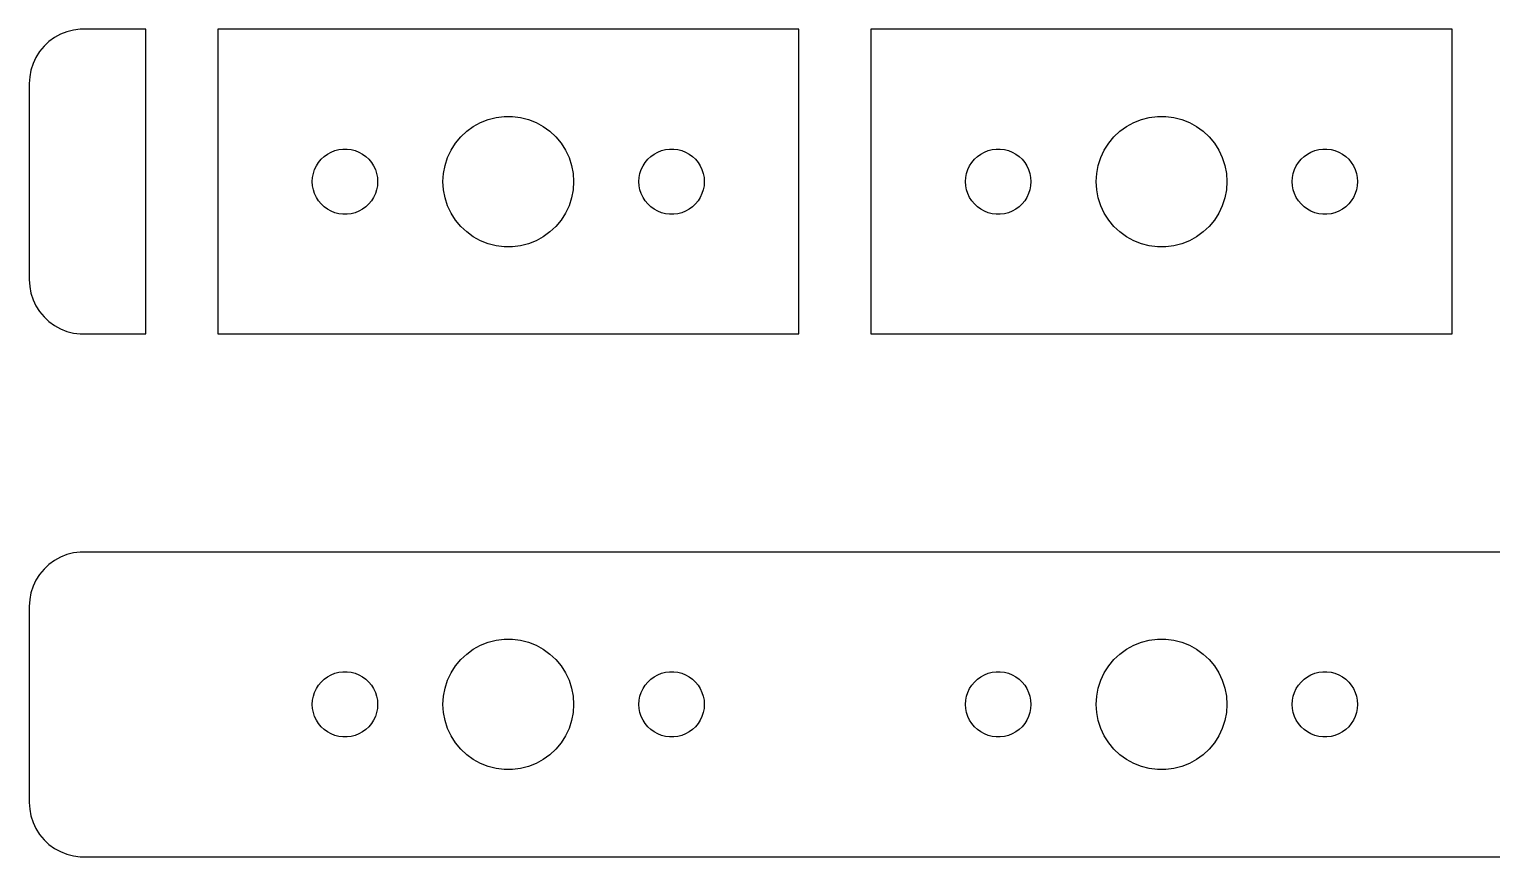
# Model space of a CAD drawing. Header units: metres. Extents: x -74 to 74, y -7 to 79.
# Drawn here: x -74.5 to -7.3, y -7 to 31 of the extents above; entities that cross this region are included whole.
import ezdxf

# ---------------------------------------------------------------- set-up
doc = ezdxf.new("R2010")
doc.units = ezdxf.units.M

msp = doc.modelspace()

# ---------------------------------------------------------------- linework, layer by layer
for p, q in [((-72.4684, 30.9557), (-72.7725, 30.8776)), ((-72.157, 30.9951), (-72.4684, 30.9557)), ((-69.1529, 30.9951), (-72.157, 30.9951)), ((-69.1529, 17.0049), (-69.1529, 30.9951)), ((-39.1529, 30.9951), (-65.8471, 30.9951)), ((-65.8471, 30.9951), (-65.8471, 17.0049)), ((-39.1529, 17.0049), (-39.1529, 30.9951)), ((-9.15286, 30.9951), (-35.8471, 30.9951)), ((-35.8471, 30.9951), (-35.8471, 17.0049)), ((-9.15286, 17.0049), (-9.15286, 30.9951)), ((-73.5936, 30.4263), (-73.8224, 30.2114)), ((-73.3396, 30.6108), (-73.5936, 30.4263)), ((-73.0644, 30.7621), (-73.3396, 30.6108)), ((-72.7725, 30.8776), (-73.0644, 30.7621)), ((-74.1908, 29.7044), (-74.3244, 29.4203)), ((-74.0225, 29.9695), (-74.1908, 29.7044)), ((-73.8224, 30.2114), (-74.0225, 29.9695)), ((-74.4214, 29.1217), (-74.4803, 28.8133)), ((-74.3244, 29.4203), (-74.4214, 29.1217)), ((-74.4803, 28.8133), (-74.5, 28.5)), ((-74.5, 28.5), (-74.5, 19.5)), ((-53.427, 26.8532), (-53.0621, 26.9469)), ((-53.0621, 26.9469), (-52.6884, 26.9941)), ((-52.6884, 26.9941), (-52.3116, 26.9941)), ((-52.3116, 26.9941), (-51.9379, 26.9469)), ((-51.9379, 26.9469), (-51.5729, 26.8532)), ((-23.427, 26.8532), (-23.0621, 26.9469)), ((-23.0621, 26.9469), (-22.6884, 26.9941)), ((-22.6884, 26.9941), (-22.3116, 26.9941)), ((-22.3116, 26.9941), (-21.9379, 26.9469)), ((-21.9379, 26.9469), (-21.5729, 26.8532)), ((-54.6869, 26.0536), (-54.4123, 26.3115)), ((-54.4123, 26.3115), (-54.1075, 26.533)), ((-54.1075, 26.533), (-53.7773, 26.7145)), ((-53.7773, 26.7145), (-53.427, 26.8532)), ((-51.5729, 26.8532), (-51.2227, 26.7145)), ((-51.2227, 26.7145), (-50.8925, 26.533)), ((-50.8925, 26.533), (-50.5877, 26.3115)), ((-50.5877, 26.3115), (-50.3131, 26.0536)), ((-24.6869, 26.0536), (-24.4123, 26.3115)), ((-24.4123, 26.3115), (-24.1075, 26.533)), ((-24.1075, 26.533), (-23.7773, 26.7145)), ((-23.7773, 26.7145), (-23.427, 26.8532)), ((-21.5729, 26.8532), (-21.2227, 26.7145)), ((-21.2227, 26.7145), (-20.8925, 26.533)), ((-20.8925, 26.533), (-20.5877, 26.3115)), ((-20.5877, 26.3115), (-20.3131, 26.0536)), ((-55.1289, 25.4453), (-54.927, 25.7634)), ((-54.927, 25.7634), (-54.6869, 26.0536)), ((-50.3131, 26.0536), (-50.0729, 25.7634)), ((-50.0729, 25.7634), (-49.8711, 25.4453)), ((-25.1289, 25.4453), (-24.927, 25.7634)), ((-24.927, 25.7634), (-24.6869, 26.0536)), ((-20.3131, 26.0536), (-20.0729, 25.7634)), ((-20.0729, 25.7634), (-19.8711, 25.4453)), ((-61.3145, 24.7226), (-61.2135, 24.8817)), ((-61.2135, 24.8817), (-61.0934, 25.0268)), ((-61.0934, 25.0268), (-60.9561, 25.1558)), ((-60.9561, 25.1558), (-60.8037, 25.2665)), ((-60.8037, 25.2665), (-60.6387, 25.3572)), ((-60.6387, 25.3572), (-60.4635, 25.4266)), ((-60.4635, 25.4266), (-60.2811, 25.4734)), ((-60.2811, 25.4734), (-60.0942, 25.497)), ((-60.0942, 25.497), (-59.9058, 25.497)), ((-59.9058, 25.497), (-59.7189, 25.4734)), ((-59.7189, 25.4734), (-59.5365, 25.4266)), ((-59.5365, 25.4266), (-59.3613, 25.3572)), ((-59.3613, 25.3572), (-59.1963, 25.2665)), ((-59.1963, 25.2665), (-59.0439, 25.1558)), ((-59.0439, 25.1558), (-58.9065, 25.0268)), ((-58.9065, 25.0268), (-58.7865, 24.8817)), ((-58.7865, 24.8817), (-58.6855, 24.7226)), ((-55.4057, 24.7461), (-55.2893, 25.1044)), ((-55.2893, 25.1044), (-55.1289, 25.4453)), ((-49.8711, 25.4453), (-49.7107, 25.1044)), ((-49.7107, 25.1044), (-49.5942, 24.7461)), ((-46.3145, 24.7226), (-46.2135, 24.8817)), ((-46.2135, 24.8817), (-46.0934, 25.0268)), ((-46.0934, 25.0268), (-45.9561, 25.1558)), ((-45.9561, 25.1558), (-45.8037, 25.2665)), ((-45.8037, 25.2665), (-45.6387, 25.3572)), ((-45.6387, 25.3572), (-45.4635, 25.4266)), ((-45.4635, 25.4266), (-45.2811, 25.4734)), ((-45.2811, 25.4734), (-45.0942, 25.497)), ((-45.0942, 25.497), (-44.9058, 25.497)), ((-44.9058, 25.497), (-44.7189, 25.4734)), ((-44.7189, 25.4734), (-44.5365, 25.4266)), ((-44.5365, 25.4266), (-44.3613, 25.3572)), ((-44.3613, 25.3572), (-44.1963, 25.2665)), ((-44.1963, 25.2665), (-44.0439, 25.1558)), ((-44.0439, 25.1558), (-43.9065, 25.0268)), ((-43.9065, 25.0268), (-43.7865, 24.8817)), ((-43.7865, 24.8817), (-43.6855, 24.7226)), ((-31.3145, 24.7226), (-31.2135, 24.8817)), ((-31.2135, 24.8817), (-31.0934, 25.0268)), ((-31.0934, 25.0268), (-30.9561, 25.1558)), ((-30.9561, 25.1558), (-30.8037, 25.2665)), ((-30.8037, 25.2665), (-30.6387, 25.3572)), ((-30.6387, 25.3572), (-30.4635, 25.4266)), ((-30.4635, 25.4266), (-30.2811, 25.4734)), ((-30.2811, 25.4734), (-30.0942, 25.497)), ((-30.0942, 25.497), (-29.9058, 25.497)), ((-29.9058, 25.497), (-29.7189, 25.4734)), ((-29.7189, 25.4734), (-29.5365, 25.4266)), ((-29.5365, 25.4266), (-29.3613, 25.3572)), ((-29.3613, 25.3572), (-29.1963, 25.2665)), ((-29.1963, 25.2665), (-29.0439, 25.1558)), ((-29.0439, 25.1558), (-28.9065, 25.0268)), ((-28.9065, 25.0268), (-28.7865, 24.8817)), ((-28.7865, 24.8817), (-28.6855, 24.7226)), ((-25.4057, 24.7461), (-25.2893, 25.1044)), ((-25.2893, 25.1044), (-25.1289, 25.4453)), ((-19.8711, 25.4453), (-19.7107, 25.1044)), ((-19.7107, 25.1044), (-19.5942, 24.7461)), ((-16.3145, 24.7226), (-16.2135, 24.8817)), ((-16.2135, 24.8817), (-16.0934, 25.0268)), ((-16.0934, 25.0268), (-15.9561, 25.1558)), ((-15.9561, 25.1558), (-15.8037, 25.2665)), ((-15.8037, 25.2665), (-15.6387, 25.3572)), ((-15.6387, 25.3572), (-15.4635, 25.4266)), ((-15.4635, 25.4266), (-15.2811, 25.4734)), ((-15.2811, 25.4734), (-15.0942, 25.497)), ((-15.0942, 25.497), (-14.9058, 25.497)), ((-14.9058, 25.497), (-14.7189, 25.4734)), ((-14.7189, 25.4734), (-14.5365, 25.4266)), ((-14.5365, 25.4266), (-14.3613, 25.3572)), ((-14.3613, 25.3572), (-14.1963, 25.2665)), ((-14.1963, 25.2665), (-14.0439, 25.1558)), ((-14.0439, 25.1558), (-13.9065, 25.0268)), ((-13.9065, 25.0268), (-13.7865, 24.8817)), ((-13.7865, 24.8817), (-13.6855, 24.7226)), ((-61.5, 24), (-61.4882, 24.188)), ((-61.4882, 24.188), (-61.4529, 24.373)), ((-61.4529, 24.373), (-61.3947, 24.5522)), ((-61.3947, 24.5522), (-61.3145, 24.7226)), ((-58.6855, 24.7226), (-58.6053, 24.5522)), ((-58.6053, 24.5522), (-58.5471, 24.373)), ((-58.5471, 24.373), (-58.5118, 24.188)), ((-58.5118, 24.188), (-58.5, 24)), ((-55.5, 24), (-55.4763, 24.376)), ((-55.4763, 24.376), (-55.4057, 24.7461)), ((-49.5942, 24.7461), (-49.5237, 24.376)), ((-49.5237, 24.376), (-49.5, 24)), ((-46.5, 24), (-46.4882, 24.188)), ((-46.4882, 24.188), (-46.4529, 24.373)), ((-46.4529, 24.373), (-46.3947, 24.5522)), ((-46.3947, 24.5522), (-46.3145, 24.7226)), ((-43.6855, 24.7226), (-43.6053, 24.5522)), ((-43.6053, 24.5522), (-43.5471, 24.373)), ((-43.5471, 24.373), (-43.5118, 24.188)), ((-43.5118, 24.188), (-43.5, 24)), ((-31.5, 24), (-31.4882, 24.188)), ((-31.4882, 24.188), (-31.4529, 24.373)), ((-31.4529, 24.373), (-31.3947, 24.5522)), ((-31.3947, 24.5522), (-31.3145, 24.7226)), ((-28.6855, 24.7226), (-28.6053, 24.5522)), ((-28.6053, 24.5522), (-28.5471, 24.373)), ((-28.5471, 24.373), (-28.5118, 24.188)), ((-28.5118, 24.188), (-28.5, 24)), ((-25.5, 24), (-25.4763, 24.376)), ((-25.4763, 24.376), (-25.4057, 24.7461)), ((-19.5942, 24.7461), (-19.5237, 24.376)), ((-19.5237, 24.376), (-19.5, 24)), ((-16.5, 24), (-16.4882, 24.188)), ((-16.4882, 24.188), (-16.4529, 24.373)), ((-16.4529, 24.373), (-16.3947, 24.5522)), ((-16.3947, 24.5522), (-16.3145, 24.7226)), ((-13.6855, 24.7226), (-13.6053, 24.5522)), ((-13.6053, 24.5522), (-13.5471, 24.373)), ((-13.5471, 24.373), (-13.5118, 24.188)), ((-13.5118, 24.188), (-13.5, 24)), ((-61.4882, 23.812), (-61.5, 24)), ((-61.4529, 23.627), (-61.4882, 23.812)), ((-61.3947, 23.4478), (-61.4529, 23.627)), ((-58.5471, 23.627), (-58.6053, 23.4478)), ((-58.5118, 23.812), (-58.5471, 23.627)), ((-58.5, 24), (-58.5118, 23.812)), ((-55.4763, 23.624), (-55.5, 24)), ((-55.4057, 23.2539), (-55.4763, 23.624)), ((-49.5237, 23.624), (-49.5942, 23.2539)), ((-49.5, 24), (-49.5237, 23.624)), ((-46.4882, 23.812), (-46.5, 24)), ((-46.4529, 23.627), (-46.4882, 23.812)), ((-46.3947, 23.4478), (-46.4529, 23.627)), ((-43.5471, 23.627), (-43.6053, 23.4478)), ((-43.5118, 23.812), (-43.5471, 23.627)), ((-43.5, 24), (-43.5118, 23.812)), ((-31.4882, 23.812), (-31.5, 24)), ((-31.4529, 23.627), (-31.4882, 23.812)), ((-31.3947, 23.4478), (-31.4529, 23.627)), ((-28.5471, 23.627), (-28.6053, 23.4478)), ((-28.5118, 23.812), (-28.5471, 23.627)), ((-28.5, 24), (-28.5118, 23.812)), ((-25.4763, 23.624), (-25.5, 24)), ((-25.4057, 23.2539), (-25.4763, 23.624)), ((-19.5237, 23.624), (-19.5942, 23.2539)), ((-19.5, 24), (-19.5237, 23.624)), ((-16.4882, 23.812), (-16.5, 24)), ((-16.4529, 23.627), (-16.4882, 23.812)), ((-16.3947, 23.4478), (-16.4529, 23.627)), ((-13.5471, 23.627), (-13.6053, 23.4478)), ((-13.5118, 23.812), (-13.5471, 23.627)), ((-13.5, 24), (-13.5118, 23.812)), ((-61.3145, 23.2774), (-61.3947, 23.4478)), ((-61.2135, 23.1183), (-61.3145, 23.2774)), ((-61.0934, 22.9732), (-61.2135, 23.1183)), ((-60.9561, 22.8442), (-61.0934, 22.9732)), ((-60.8037, 22.7335), (-60.9561, 22.8442)), ((-59.0439, 22.8442), (-59.1963, 22.7335)), ((-58.9065, 22.9732), (-59.0439, 22.8442)), ((-58.7865, 23.1183), (-58.9065, 22.9732)), ((-58.6855, 23.2774), (-58.7865, 23.1183)), ((-58.6053, 23.4478), (-58.6855, 23.2774)), ((-55.2893, 22.8956), (-55.4057, 23.2539)), ((-55.1289, 22.5547), (-55.2893, 22.8956)), ((-49.7107, 22.8956), (-49.8711, 22.5547)), ((-49.5942, 23.2539), (-49.7107, 22.8956)), ((-46.3145, 23.2774), (-46.3947, 23.4478)), ((-46.2135, 23.1183), (-46.3145, 23.2774)), ((-46.0934, 22.9732), (-46.2135, 23.1183)), ((-45.9561, 22.8442), (-46.0934, 22.9732)), ((-45.8037, 22.7335), (-45.9561, 22.8442)), ((-44.0439, 22.8442), (-44.1963, 22.7335)), ((-43.9065, 22.9732), (-44.0439, 22.8442)), ((-43.7865, 23.1183), (-43.9065, 22.9732)), ((-43.6855, 23.2774), (-43.7865, 23.1183)), ((-43.6053, 23.4478), (-43.6855, 23.2774)), ((-31.3145, 23.2774), (-31.3947, 23.4478)), ((-31.2135, 23.1183), (-31.3145, 23.2774)), ((-31.0934, 22.9732), (-31.2135, 23.1183)), ((-30.9561, 22.8442), (-31.0934, 22.9732)), ((-30.8037, 22.7335), (-30.9561, 22.8442)), ((-29.0439, 22.8442), (-29.1963, 22.7335)), ((-28.9065, 22.9732), (-29.0439, 22.8442)), ((-28.7865, 23.1183), (-28.9065, 22.9732)), ((-28.6855, 23.2774), (-28.7865, 23.1183)), ((-28.6053, 23.4478), (-28.6855, 23.2774)), ((-25.2893, 22.8956), (-25.4057, 23.2539)), ((-25.1289, 22.5547), (-25.2893, 22.8956)), ((-19.7107, 22.8956), (-19.8711, 22.5547)), ((-19.5942, 23.2539), (-19.7107, 22.8956)), ((-16.3145, 23.2774), (-16.3947, 23.4478)), ((-16.2135, 23.1183), (-16.3145, 23.2774)), ((-16.0934, 22.9732), (-16.2135, 23.1183)), ((-15.9561, 22.8442), (-16.0934, 22.9732)), ((-15.8037, 22.7335), (-15.9561, 22.8442)), ((-14.0439, 22.8442), (-14.1963, 22.7335)), ((-13.9065, 22.9732), (-14.0439, 22.8442)), ((-13.7865, 23.1183), (-13.9065, 22.9732)), ((-13.6855, 23.2774), (-13.7865, 23.1183)), ((-13.6053, 23.4478), (-13.6855, 23.2774)), ((-60.6387, 22.6428), (-60.8037, 22.7335)), ((-60.4635, 22.5734), (-60.6387, 22.6428)), ((-60.2811, 22.5266), (-60.4635, 22.5734)), ((-60.0942, 22.503), (-60.2811, 22.5266)), ((-59.9058, 22.503), (-60.0942, 22.503)), ((-59.7189, 22.5266), (-59.9058, 22.503)), ((-59.5365, 22.5734), (-59.7189, 22.5266)), ((-59.3613, 22.6428), (-59.5365, 22.5734)), ((-59.1963, 22.7335), (-59.3613, 22.6428)), ((-54.927, 22.2366), (-55.1289, 22.5547)), ((-54.6869, 21.9464), (-54.927, 22.2366)), ((-50.0729, 22.2366), (-50.3131, 21.9464)), ((-49.8711, 22.5547), (-50.0729, 22.2366)), ((-45.6387, 22.6428), (-45.8037, 22.7335)), ((-45.4635, 22.5734), (-45.6387, 22.6428)), ((-45.2811, 22.5266), (-45.4635, 22.5734)), ((-45.0942, 22.503), (-45.2811, 22.5266)), ((-44.9058, 22.503), (-45.0942, 22.503)), ((-44.7189, 22.5266), (-44.9058, 22.503)), ((-44.5365, 22.5734), (-44.7189, 22.5266)), ((-44.3613, 22.6428), (-44.5365, 22.5734)), ((-44.1963, 22.7335), (-44.3613, 22.6428)), ((-30.6387, 22.6428), (-30.8037, 22.7335)), ((-30.4635, 22.5734), (-30.6387, 22.6428)), ((-30.2811, 22.5266), (-30.4635, 22.5734)), ((-30.0942, 22.503), (-30.2811, 22.5266)), ((-29.9058, 22.503), (-30.0942, 22.503)), ((-29.7189, 22.5266), (-29.9058, 22.503)), ((-29.5365, 22.5734), (-29.7189, 22.5266)), ((-29.3613, 22.6428), (-29.5365, 22.5734)), ((-29.1963, 22.7335), (-29.3613, 22.6428)), ((-24.927, 22.2366), (-25.1289, 22.5547)), ((-24.6869, 21.9464), (-24.927, 22.2366)), ((-20.0729, 22.2366), (-20.3131, 21.9464)), ((-19.8711, 22.5547), (-20.0729, 22.2366)), ((-15.6387, 22.6428), (-15.8037, 22.7335)), ((-15.4635, 22.5734), (-15.6387, 22.6428)), ((-15.2811, 22.5266), (-15.4635, 22.5734)), ((-15.0942, 22.503), (-15.2811, 22.5266)), ((-14.9058, 22.503), (-15.0942, 22.503)), ((-14.7189, 22.5266), (-14.9058, 22.503)), ((-14.5365, 22.5734), (-14.7189, 22.5266)), ((-14.3613, 22.6428), (-14.5365, 22.5734)), ((-14.1963, 22.7335), (-14.3613, 22.6428)), ((-54.4123, 21.6885), (-54.6869, 21.9464)), ((-54.1075, 21.467), (-54.4123, 21.6885)), ((-50.5877, 21.6885), (-50.8925, 21.467)), ((-50.3131, 21.9464), (-50.5877, 21.6885)), ((-24.4123, 21.6885), (-24.6869, 21.9464)), ((-24.1075, 21.467), (-24.4123, 21.6885)), ((-20.5877, 21.6885), (-20.8925, 21.467)), ((-20.3131, 21.9464), (-20.5877, 21.6885)), ((-53.7773, 21.2855), (-54.1075, 21.467)), ((-53.427, 21.1468), (-53.7773, 21.2855)), ((-53.0621, 21.0531), (-53.427, 21.1468)), ((-52.6884, 21.0059), (-53.0621, 21.0531)), ((-52.3116, 21.0059), (-52.6884, 21.0059)), ((-51.9379, 21.0531), (-52.3116, 21.0059)), ((-51.5729, 21.1468), (-51.9379, 21.0531)), ((-51.2227, 21.2855), (-51.5729, 21.1468)), ((-50.8925, 21.467), (-51.2227, 21.2855)), ((-23.7773, 21.2855), (-24.1075, 21.467)), ((-23.427, 21.1468), (-23.7773, 21.2855)), ((-23.0621, 21.0531), (-23.427, 21.1468)), ((-22.6884, 21.0059), (-23.0621, 21.0531)), ((-22.3116, 21.0059), (-22.6884, 21.0059)), ((-21.9379, 21.0531), (-22.3116, 21.0059)), ((-21.5729, 21.1468), (-21.9379, 21.0531)), ((-21.2227, 21.2855), (-21.5729, 21.1468)), ((-20.8925, 21.467), (-21.2227, 21.2855)), ((-74.5, 19.5), (-74.4803, 19.1867)), ((-74.4803, 19.1867), (-74.4214, 18.8783)), ((-74.4214, 18.8783), (-74.3244, 18.5797)), ((-74.3244, 18.5797), (-74.1908, 18.2956)), ((-74.1908, 18.2956), (-74.0225, 18.0305)), ((-74.0225, 18.0305), (-73.8224, 17.7886)), ((-73.8224, 17.7886), (-73.5936, 17.5737)), ((-73.5936, 17.5737), (-73.3396, 17.3892)), ((-73.3396, 17.3892), (-73.0644, 17.2379)), ((-73.0644, 17.2379), (-72.7725, 17.1224)), ((-72.7725, 17.1224), (-72.4684, 17.0443)), ((-72.4684, 17.0443), (-72.157, 17.0049)), ((-72.157, 17.0049), (-69.1529, 17.0049)), ((-65.8471, 17.0049), (-39.1529, 17.0049)), ((-35.8471, 17.0049), (-9.15286, 17.0049)), ((-73.0644, 6.76205), (-73.3396, 6.61081)), ((-72.7725, 6.87764), (-73.0644, 6.76205)), ((-72.4684, 6.9557), (-72.7725, 6.87764)), ((-72.157, 6.99506), (-72.4684, 6.9557)), ((72.157, 6.99506), (-72.157, 6.99506)), ((-73.8224, 6.21136), (-74.0225, 5.96945)), ((-73.5936, 6.42627), (-73.8224, 6.21136)), ((-73.3396, 6.61081), (-73.5936, 6.42627)), ((-74.3244, 5.4203), (-74.4214, 5.12172)), ((-74.1908, 5.70438), (-74.3244, 5.4203)), ((-74.0225, 5.96945), (-74.1908, 5.70438)), ((-74.4803, 4.81332), (-74.5, 4.5)), ((-74.4214, 5.12172), (-74.4803, 4.81332)), ((-74.5, 4.5), (-74.5, -4.5)), ((-54.1075, 2.53297), (-53.7773, 2.71448)), ((-53.7773, 2.71448), (-53.427, 2.85316)), ((-53.427, 2.85316), (-53.0621, 2.94685)), ((-53.0621, 2.94685), (-52.6884, 2.99408)), ((-52.6884, 2.99408), (-52.3116, 2.99408)), ((-52.3116, 2.99408), (-51.9379, 2.94685)), ((-51.9379, 2.94685), (-51.5729, 2.85316)), ((-51.5729, 2.85316), (-51.2227, 2.71448)), ((-51.2227, 2.71448), (-50.8925, 2.53297)), ((-24.1075, 2.53297), (-23.7773, 2.71448)), ((-23.7773, 2.71448), (-23.427, 2.85316)), ((-23.427, 2.85316), (-23.0621, 2.94685)), ((-23.0621, 2.94685), (-22.6884, 2.99408)), ((-22.6884, 2.99408), (-22.3116, 2.99408)), ((-22.3116, 2.99408), (-21.9379, 2.94685)), ((-21.9379, 2.94685), (-21.5729, 2.85316)), ((-21.5729, 2.85316), (-21.2227, 2.71448)), ((-21.2227, 2.71448), (-20.8925, 2.53297)), ((-54.927, 1.76335), (-54.6869, 2.05363)), ((-54.6869, 2.05363), (-54.4123, 2.31154)), ((-54.4123, 2.31154), (-54.1075, 2.53297)), ((-50.8925, 2.53297), (-50.5877, 2.31154)), ((-50.5877, 2.31154), (-50.3131, 2.05363)), ((-50.3131, 2.05363), (-50.0729, 1.76335)), ((-24.927, 1.76335), (-24.6869, 2.05363)), ((-24.6869, 2.05363), (-24.4123, 2.31154)), ((-24.4123, 2.31154), (-24.1075, 2.53297)), ((-20.8925, 2.53297), (-20.5877, 2.31154)), ((-20.5877, 2.31154), (-20.3131, 2.05363)), ((-20.3131, 2.05363), (-20.0729, 1.76335)), ((-60.8037, 1.26648), (-60.6387, 1.35724)), ((-60.6387, 1.35724), (-60.4635, 1.42657)), ((-60.4635, 1.42657), (-60.2811, 1.47342)), ((-60.2811, 1.47342), (-60.0942, 1.49704)), ((-60.0942, 1.49704), (-59.9058, 1.49704)), ((-59.9058, 1.49704), (-59.7189, 1.47342)), ((-59.7189, 1.47342), (-59.5365, 1.42657)), ((-59.5365, 1.42657), (-59.3613, 1.35724)), ((-59.3613, 1.35724), (-59.1963, 1.26648)), ((-55.2893, 1.10437), (-55.1289, 1.44525)), ((-55.1289, 1.44525), (-54.927, 1.76335)), ((-50.0729, 1.76335), (-49.8711, 1.44525)), ((-49.8711, 1.44525), (-49.7107, 1.10437)), ((-45.8037, 1.26648), (-45.6387, 1.35724)), ((-45.6387, 1.35724), (-45.4635, 1.42657)), ((-45.4635, 1.42657), (-45.2811, 1.47342)), ((-45.2811, 1.47342), (-45.0942, 1.49704)), ((-45.0942, 1.49704), (-44.9058, 1.49704)), ((-44.9058, 1.49704), (-44.7189, 1.47342)), ((-44.7189, 1.47342), (-44.5365, 1.42657)), ((-44.5365, 1.42657), (-44.3613, 1.35724)), ((-44.3613, 1.35724), (-44.1963, 1.26648)), ((-30.8037, 1.26648), (-30.6387, 1.35724)), ((-30.6387, 1.35724), (-30.4635, 1.42657)), ((-30.4635, 1.42657), (-30.2811, 1.47342)), ((-30.2811, 1.47342), (-30.0942, 1.49704)), ((-30.0942, 1.49704), (-29.9058, 1.49704)), ((-29.9058, 1.49704), (-29.7189, 1.47342)), ((-29.7189, 1.47342), (-29.5365, 1.42657)), ((-29.5365, 1.42657), (-29.3613, 1.35724)), ((-29.3613, 1.35724), (-29.1963, 1.26648)), ((-25.2893, 1.10437), (-25.1289, 1.44525)), ((-25.1289, 1.44525), (-24.927, 1.76335)), ((-20.0729, 1.76335), (-19.8711, 1.44525)), ((-19.8711, 1.44525), (-19.7107, 1.10437)), ((-15.8037, 1.26648), (-15.6387, 1.35724)), ((-15.6387, 1.35724), (-15.4635, 1.42657)), ((-15.4635, 1.42657), (-15.2811, 1.47342)), ((-15.2811, 1.47342), (-15.0942, 1.49704)), ((-15.0942, 1.49704), (-14.9058, 1.49704)), ((-14.9058, 1.49704), (-14.7189, 1.47342)), ((-14.7189, 1.47342), (-14.5365, 1.42657)), ((-14.5365, 1.42657), (-14.3613, 1.35724)), ((-14.3613, 1.35724), (-14.1963, 1.26648)), ((-61.3947, 0.552185), (-61.3145, 0.722626)), ((-61.3145, 0.722626), (-61.2135, 0.881668)), ((-61.2135, 0.881668), (-61.0934, 1.02681)), ((-61.0934, 1.02681), (-60.9561, 1.15576)), ((-60.9561, 1.15576), (-60.8037, 1.26648)), ((-59.1963, 1.26648), (-59.0439, 1.15576)), ((-59.0439, 1.15576), (-58.9065, 1.02681)), ((-58.9065, 1.02681), (-58.7865, 0.881668)), ((-58.7865, 0.881668), (-58.6855, 0.722626)), ((-58.6855, 0.722626), (-58.6053, 0.552185)), ((-55.4763, 0.375992), (-55.4057, 0.746063)), ((-55.4057, 0.746063), (-55.2893, 1.10437)), ((-49.7107, 1.10437), (-49.5942, 0.746063)), ((-49.5942, 0.746063), (-49.5237, 0.375992)), ((-46.3947, 0.552185), (-46.3145, 0.722626)), ((-46.3145, 0.722626), (-46.2135, 0.881668)), ((-46.2135, 0.881668), (-46.0934, 1.02681)), ((-46.0934, 1.02681), (-45.9561, 1.15576)), ((-45.9561, 1.15576), (-45.8037, 1.26648)), ((-44.1963, 1.26648), (-44.0439, 1.15576)), ((-44.0439, 1.15576), (-43.9065, 1.02681)), ((-43.9065, 1.02681), (-43.7865, 0.881668)), ((-43.7865, 0.881668), (-43.6855, 0.722626)), ((-43.6855, 0.722626), (-43.6053, 0.552185)), ((-31.3947, 0.552185), (-31.3145, 0.722626)), ((-31.3145, 0.722626), (-31.2135, 0.881668)), ((-31.2135, 0.881668), (-31.0934, 1.02681)), ((-31.0934, 1.02681), (-30.9561, 1.15576)), ((-30.9561, 1.15576), (-30.8037, 1.26648)), ((-29.1963, 1.26648), (-29.0439, 1.15576)), ((-29.0439, 1.15576), (-28.9065, 1.02681)), ((-28.9065, 1.02681), (-28.7865, 0.881668)), ((-28.7865, 0.881668), (-28.6855, 0.722626)), ((-28.6855, 0.722626), (-28.6053, 0.552185)), ((-25.4763, 0.375992), (-25.4057, 0.746063)), ((-25.4057, 0.746063), (-25.2893, 1.10437)), ((-19.7107, 1.10437), (-19.5942, 0.746063)), ((-19.5942, 0.746063), (-19.5237, 0.375992)), ((-16.3947, 0.552185), (-16.3145, 0.722626)), ((-16.3145, 0.722626), (-16.2135, 0.881668)), ((-16.2135, 0.881668), (-16.0934, 1.02681)), ((-16.0934, 1.02681), (-15.9561, 1.15576)), ((-15.9561, 1.15576), (-15.8037, 1.26648)), ((-14.1963, 1.26648), (-14.0439, 1.15576)), ((-14.0439, 1.15576), (-13.9065, 1.02681)), ((-13.9065, 1.02681), (-13.7865, 0.881668)), ((-13.7865, 0.881668), (-13.6855, 0.722626)), ((-13.6855, 0.722626), (-13.6053, 0.552185)), ((-61.5, 0), (-61.4882, 0.187988)), ((-61.4882, -0.187988), (-61.5, 0)), ((-61.4882, 0.187988), (-61.4529, 0.373032)), ((-61.4529, 0.373032), (-61.3947, 0.552185)), ((-58.6053, 0.552185), (-58.5471, 0.373032)), ((-58.5471, 0.373032), (-58.5118, 0.187988)), ((-58.5118, 0.187988), (-58.5, 0)), ((-58.5, 0), (-58.5118, -0.187988)), ((-55.5, 0), (-55.4763, 0.375992)), ((-55.4763, -0.375992), (-55.5, 0)), ((-49.5237, 0.375992), (-49.5, 0)), ((-49.5, 0), (-49.5237, -0.375992)), ((-46.5, 0), (-46.4882, 0.187988)), ((-46.4882, -0.187988), (-46.5, 0)), ((-46.4882, 0.187988), (-46.4529, 0.373032)), ((-46.4529, 0.373032), (-46.3947, 0.552185)), ((-43.6053, 0.552185), (-43.5471, 0.373032)), ((-43.5471, 0.373032), (-43.5118, 0.187988)), ((-43.5118, 0.187988), (-43.5, 0)), ((-43.5, 0), (-43.5118, -0.187988)), ((-31.5, 0), (-31.4882, 0.187988)), ((-31.4882, -0.187988), (-31.5, 0)), ((-31.4882, 0.187988), (-31.4529, 0.373032)), ((-31.4529, 0.373032), (-31.3947, 0.552185)), ((-28.6053, 0.552185), (-28.5471, 0.373032)), ((-28.5471, 0.373032), (-28.5118, 0.187988)), ((-28.5118, 0.187988), (-28.5, 0)), ((-28.5, 0), (-28.5118, -0.187988)), ((-25.5, 0), (-25.4763, 0.375992)), ((-25.4763, -0.375992), (-25.5, 0)), ((-19.5237, 0.375992), (-19.5, 0)), ((-19.5, 0), (-19.5237, -0.375992)), ((-16.5, 0), (-16.4882, 0.187988)), ((-16.4882, -0.187988), (-16.5, 0)), ((-16.4882, 0.187988), (-16.4529, 0.373032)), ((-16.4529, 0.373032), (-16.3947, 0.552185)), ((-13.6053, 0.552185), (-13.5471, 0.373032)), ((-13.5471, 0.373032), (-13.5118, 0.187988)), ((-13.5118, 0.187988), (-13.5, 0)), ((-13.5, 0), (-13.5118, -0.187988)), ((-61.4529, -0.373032), (-61.4882, -0.187988)), ((-61.3947, -0.552185), (-61.4529, -0.373032)), ((-61.3145, -0.722626), (-61.3947, -0.552185)), ((-58.6053, -0.552185), (-58.6855, -0.722626)), ((-58.5471, -0.373032), (-58.6053, -0.552185)), ((-58.5118, -0.187988), (-58.5471, -0.373032)), ((-55.4057, -0.746063), (-55.4763, -0.375992)), ((-49.5237, -0.375992), (-49.5942, -0.746063)), ((-46.4529, -0.373032), (-46.4882, -0.187988)), ((-46.3947, -0.552185), (-46.4529, -0.373032)), ((-46.3145, -0.722626), (-46.3947, -0.552185)), ((-43.6053, -0.552185), (-43.6855, -0.722626)), ((-43.5471, -0.373032), (-43.6053, -0.552185)), ((-43.5118, -0.187988), (-43.5471, -0.373032)), ((-31.4529, -0.373032), (-31.4882, -0.187988)), ((-31.3947, -0.552185), (-31.4529, -0.373032)), ((-31.3145, -0.722626), (-31.3947, -0.552185)), ((-28.6053, -0.552185), (-28.6855, -0.722626)), ((-28.5471, -0.373032), (-28.6053, -0.552185)), ((-28.5118, -0.187988), (-28.5471, -0.373032)), ((-25.4057, -0.746063), (-25.4763, -0.375992)), ((-19.5237, -0.375992), (-19.5942, -0.746063)), ((-16.4529, -0.373032), (-16.4882, -0.187988)), ((-16.3947, -0.552185), (-16.4529, -0.373032)), ((-16.3145, -0.722626), (-16.3947, -0.552185)), ((-13.6053, -0.552185), (-13.6855, -0.722626)), ((-13.5471, -0.373032), (-13.6053, -0.552185)), ((-13.5118, -0.187988), (-13.5471, -0.373032)), ((-61.2135, -0.881668), (-61.3145, -0.722626)), ((-61.0934, -1.02681), (-61.2135, -0.881668)), ((-60.9561, -1.15576), (-61.0934, -1.02681)), ((-60.8037, -1.26648), (-60.9561, -1.15576)), ((-60.6387, -1.35724), (-60.8037, -1.26648)), ((-59.1963, -1.26648), (-59.3613, -1.35724)), ((-59.0439, -1.15576), (-59.1963, -1.26648)), ((-58.9065, -1.02681), (-59.0439, -1.15576)), ((-58.7865, -0.881668), (-58.9065, -1.02681)), ((-58.6855, -0.722626), (-58.7865, -0.881668)), ((-55.2893, -1.10437), (-55.4057, -0.746063)), ((-55.1289, -1.44525), (-55.2893, -1.10437)), ((-49.7107, -1.10437), (-49.8711, -1.44525)), ((-49.5942, -0.746063), (-49.7107, -1.10437)), ((-46.2135, -0.881668), (-46.3145, -0.722626)), ((-46.0934, -1.02681), (-46.2135, -0.881668)), ((-45.9561, -1.15576), (-46.0934, -1.02681)), ((-45.8037, -1.26648), (-45.9561, -1.15576)), ((-45.6387, -1.35724), (-45.8037, -1.26648)), ((-44.1963, -1.26648), (-44.3613, -1.35724)), ((-44.0439, -1.15576), (-44.1963, -1.26648)), ((-43.9065, -1.02681), (-44.0439, -1.15576)), ((-43.7865, -0.881668), (-43.9065, -1.02681)), ((-43.6855, -0.722626), (-43.7865, -0.881668)), ((-31.2135, -0.881668), (-31.3145, -0.722626)), ((-31.0934, -1.02681), (-31.2135, -0.881668)), ((-30.9561, -1.15576), (-31.0934, -1.02681)), ((-30.8037, -1.26648), (-30.9561, -1.15576)), ((-30.6387, -1.35724), (-30.8037, -1.26648)), ((-29.1963, -1.26648), (-29.3613, -1.35724)), ((-29.0439, -1.15576), (-29.1963, -1.26648)), ((-28.9065, -1.02681), (-29.0439, -1.15576)), ((-28.7865, -0.881668), (-28.9065, -1.02681)), ((-28.6855, -0.722626), (-28.7865, -0.881668)), ((-25.2893, -1.10437), (-25.4057, -0.746063)), ((-25.1289, -1.44525), (-25.2893, -1.10437)), ((-19.7107, -1.10437), (-19.8711, -1.44525)), ((-19.5942, -0.746063), (-19.7107, -1.10437)), ((-16.2135, -0.881668), (-16.3145, -0.722626)), ((-16.0934, -1.02681), (-16.2135, -0.881668)), ((-15.9561, -1.15576), (-16.0934, -1.02681)), ((-15.8037, -1.26648), (-15.9561, -1.15576)), ((-15.6387, -1.35724), (-15.8037, -1.26648)), ((-14.1963, -1.26648), (-14.3613, -1.35724)), ((-14.0439, -1.15576), (-14.1963, -1.26648)), ((-13.9065, -1.02681), (-14.0439, -1.15576)), ((-13.7865, -0.881668), (-13.9065, -1.02681)), ((-13.6855, -0.722626), (-13.7865, -0.881668)), ((-60.4635, -1.42657), (-60.6387, -1.35724)), ((-60.2811, -1.47342), (-60.4635, -1.42657)), ((-60.0942, -1.49704), (-60.2811, -1.47342)), ((-59.9058, -1.49704), (-60.0942, -1.49704)), ((-59.7189, -1.47342), (-59.9058, -1.49704)), ((-59.5365, -1.42657), (-59.7189, -1.47342)), ((-59.3613, -1.35724), (-59.5365, -1.42657)), ((-54.927, -1.76335), (-55.1289, -1.44525)), ((-54.6869, -2.05363), (-54.927, -1.76335)), ((-50.0729, -1.76335), (-50.3131, -2.05363)), ((-49.8711, -1.44525), (-50.0729, -1.76335)), ((-45.4635, -1.42657), (-45.6387, -1.35724)), ((-45.2811, -1.47342), (-45.4635, -1.42657)), ((-45.0942, -1.49704), (-45.2811, -1.47342)), ((-44.9058, -1.49704), (-45.0942, -1.49704)), ((-44.7189, -1.47342), (-44.9058, -1.49704)), ((-44.5365, -1.42657), (-44.7189, -1.47342)), ((-44.3613, -1.35724), (-44.5365, -1.42657)), ((-30.4635, -1.42657), (-30.6387, -1.35724)), ((-30.2811, -1.47342), (-30.4635, -1.42657)), ((-30.0942, -1.49704), (-30.2811, -1.47342)), ((-29.9058, -1.49704), (-30.0942, -1.49704)), ((-29.7189, -1.47342), (-29.9058, -1.49704)), ((-29.5365, -1.42657), (-29.7189, -1.47342)), ((-29.3613, -1.35724), (-29.5365, -1.42657)), ((-24.927, -1.76335), (-25.1289, -1.44525)), ((-24.6869, -2.05363), (-24.927, -1.76335)), ((-20.0729, -1.76335), (-20.3131, -2.05363)), ((-19.8711, -1.44525), (-20.0729, -1.76335)), ((-15.4635, -1.42657), (-15.6387, -1.35724)), ((-15.2811, -1.47342), (-15.4635, -1.42657)), ((-15.0942, -1.49704), (-15.2811, -1.47342)), ((-14.9058, -1.49704), (-15.0942, -1.49704)), ((-14.7189, -1.47342), (-14.9058, -1.49704)), ((-14.5365, -1.42657), (-14.7189, -1.47342)), ((-14.3613, -1.35724), (-14.5365, -1.42657)), ((-54.4123, -2.31154), (-54.6869, -2.05363)), ((-54.1075, -2.53297), (-54.4123, -2.31154)), ((-53.7773, -2.71448), (-54.1075, -2.53297)), ((-50.8925, -2.53297), (-51.2227, -2.71448)), ((-50.5877, -2.31154), (-50.8925, -2.53297)), ((-50.3131, -2.05363), (-50.5877, -2.31154)), ((-24.4123, -2.31154), (-24.6869, -2.05363)), ((-24.1075, -2.53297), (-24.4123, -2.31154)), ((-23.7773, -2.71448), (-24.1075, -2.53297)), ((-20.8925, -2.53297), (-21.2227, -2.71448)), ((-20.5877, -2.31154), (-20.8925, -2.53297)), ((-20.3131, -2.05363), (-20.5877, -2.31154)), ((-53.427, -2.85316), (-53.7773, -2.71448)), ((-53.0621, -2.94685), (-53.427, -2.85316)), ((-52.6884, -2.99408), (-53.0621, -2.94685)), ((-52.3116, -2.99408), (-52.6884, -2.99408)), ((-51.9379, -2.94685), (-52.3116, -2.99408)), ((-51.5729, -2.85316), (-51.9379, -2.94685)), ((-51.2227, -2.71448), (-51.5729, -2.85316)), ((-23.427, -2.85316), (-23.7773, -2.71448)), ((-23.0621, -2.94685), (-23.427, -2.85316)), ((-22.6884, -2.99408), (-23.0621, -2.94685)), ((-22.3116, -2.99408), (-22.6884, -2.99408)), ((-21.9379, -2.94685), (-22.3116, -2.99408)), ((-21.5729, -2.85316), (-21.9379, -2.94685)), ((-21.2227, -2.71448), (-21.5729, -2.85316)), ((-74.5, -4.5), (-74.4803, -4.81332)), ((-74.4803, -4.81332), (-74.4214, -5.12172)), ((-74.4214, -5.12172), (-74.3244, -5.4203)), ((-74.3244, -5.4203), (-74.1908, -5.70438)), ((-74.1908, -5.70438), (-74.0225, -5.96945)), ((-74.0225, -5.96945), (-73.8224, -6.21136)), ((-73.8224, -6.21136), (-73.5936, -6.42627)), ((-73.5936, -6.42627), (-73.3396, -6.61081)), ((-73.3396, -6.61081), (-73.0644, -6.76205)), ((-73.0644, -6.76205), (-72.7725, -6.87764)), ((-72.7725, -6.87764), (-72.4684, -6.9557)), ((-72.4684, -6.9557), (-72.157, -6.99506)), ((-72.157, -6.99506), (72.157, -6.99506))]:
    msp.add_line(p, q)

doc.saveas('drawing.dxf')
